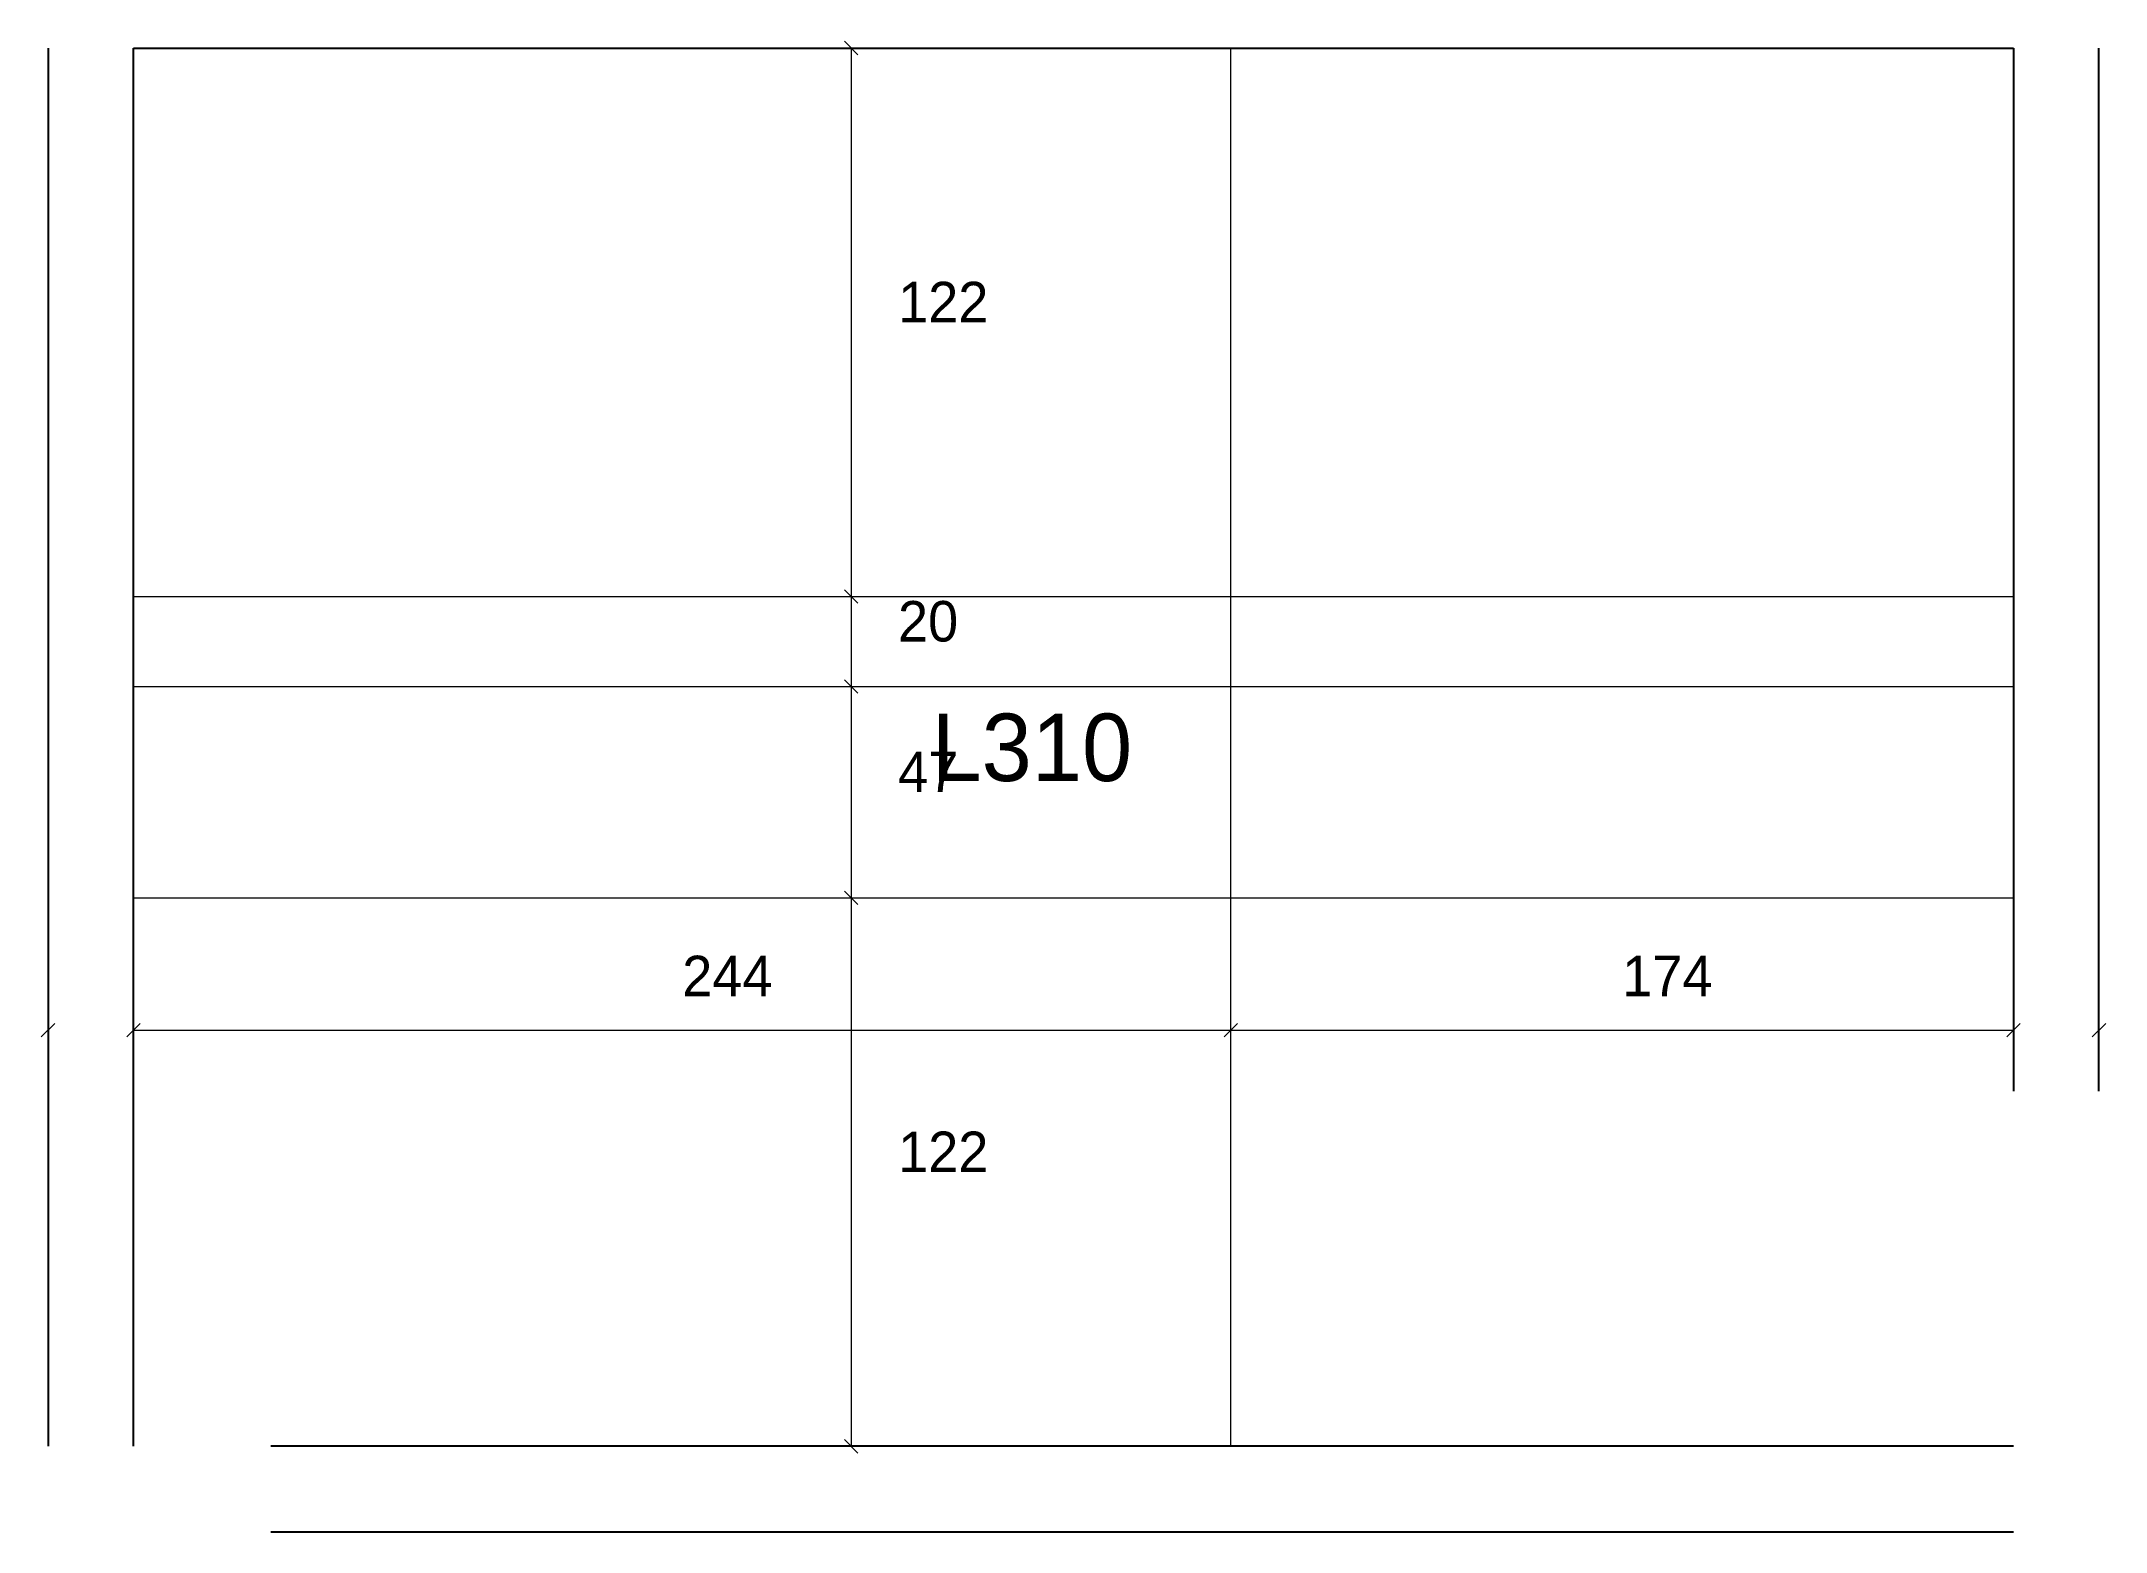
# Model space of a CAD drawing. Extents: x 3147 to 3606, y 2262 to 2593.
import ezdxf

# ---------------------------------------------------------------- set-up
doc = ezdxf.new("R2010")
doc.units = 0
for name, color, linetype in [('3', 3, 'Continuous'), ('4', 4, 'Continuous'), ('Painéis', 200, 'Continuous')]:
    doc.layers.add(name, color=color, linetype=linetype)

msp = doc.modelspace()

# ---------------------------------------------------------------- linework, layer by layer
at = {"layer": '3', "lineweight": 25}
for points in [[(3148.07, 2591.94), (3148.07, 2280.94)], [(3167.07, 2280.94), (3167.07, 2591.94)], [(3167.07, 2591.94), (3585.07, 2591.94)], [(3585.07, 2591.94), (3585.07, 2359.94)], [(3604.07, 2359.94), (3604.07, 2591.94)], [(3585.07, 2280.94), (3197.57, 2280.94)], [(3197.57, 2261.94), (3585.07, 2261.94)]]:
    msp.add_lwpolyline(points, dxfattribs=at)
at = {"layer": 'Painéis', "lineweight": 18}
for p, q in [((3328.13, 2590.44), (3325.13, 2593.44)), ((3326.63, 2591.94), (3326.63, 2469.94)), ((3411.07, 2280.94), (3411.07, 2591.94)), ((3167.07, 2469.94), (3585.07, 2469.94)), ((3328.13, 2468.44), (3325.13, 2471.44)), ((3325.13, 2471.44), (3328.13, 2468.44)), ((3326.63, 2469.94), (3326.63, 2449.94)), ((3328.13, 2448.44), (3325.13, 2451.44)), ((3325.13, 2451.44), (3328.13, 2448.44)), ((3167.07, 2449.94), (3585.07, 2449.94)), ((3326.63, 2449.94), (3326.63, 2402.94)), ((3167.07, 2402.94), (3585.07, 2402.94)), ((3328.13, 2401.44), (3325.13, 2404.44)), ((3325.13, 2404.44), (3328.13, 2401.44)), ((3326.63, 2402.94), (3326.63, 2280.94)), ((3146.57, 2371.98), (3149.57, 2374.98)), ((3168.57, 2374.98), (3165.57, 2371.98)), ((3167.07, 2373.48), (3411.07, 2373.48)), ((3412.57, 2374.98), (3409.57, 2371.98)), ((3409.57, 2371.98), (3412.57, 2374.98)), ((3411.07, 2373.48), (3585.07, 2373.48)), ((3583.57, 2371.98), (3586.57, 2374.98)), ((3605.57, 2374.98), (3602.57, 2371.98)), ((3325.13, 2282.44), (3328.13, 2279.44))]:
    msp.add_line(p, q, dxfattribs=at)

# ---------------------------------------------------------------- texts
at = {"layer": '4'}
msp.add_text('L310', height=15, dxfattribs=at).set_placement((3344.49, 2428.9))
at = {"layer": 'Painéis'}
for s, p in [('122', (3337.07, 2530.94)), ('20', (3337.04, 2459.94)), ('47', (3337.06, 2426.44)), ('244', (3289.07, 2381.05)), ('174', (3498.07, 2381.05)), ('122', (3337.07, 2341.94))]:
    msp.add_text(s, height=9, dxfattribs=at).set_placement(p)

doc.saveas('drawing.dxf')
